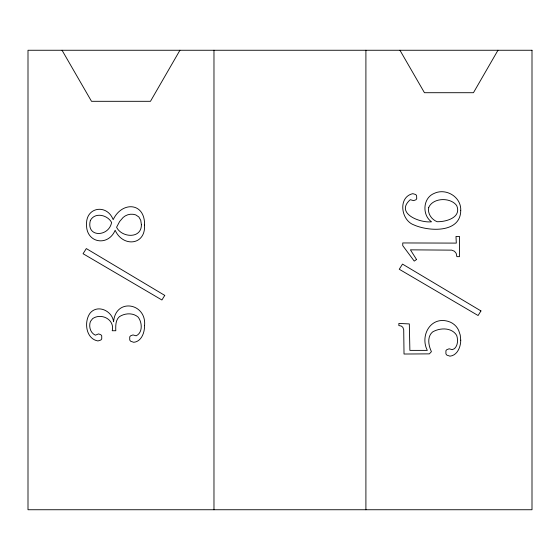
<?xml version="1.0" encoding="UTF-8"?>
<svg xmlns="http://www.w3.org/2000/svg" width="560" height="560" viewBox="0 0 560 560"><rect width="100%" height="100%" fill="white"/><g stroke="black" fill="none" stroke-linecap="round" stroke-linejoin="round"><path stroke-width="0.84" d="M179.935 50.26L150.465 101.311L91.511 101.311L62.034 50.26M497.966 50.26L473.459 92.708L424.445 92.708L399.945 50.26M365.904 50.26L365.904 509.74M213.976 50.26L213.976 509.74M144.557 225.12C145.663 245.504 122.808 247.387 115.157 230.272C107.996 247.107 85.855 242.872 86.555 224.406C85.841 206.899 107.051 203.672 113.176 219.653C121.954 201.082 145.138 202.223 144.557 225.12M144.557 325.584C144.669 332.388 141.596 341.495 133.777 342.3L130.69 341.271L129.738 340.046L129.717 336.854L130.606 335.804L132.986 334.936L136.157 335.804C142.989 332.605 142.184 322.259 138.138 317.107C132.958 312.557 124.894 313.068 119.357 316.708C115.43 320.138 115.64 325.948 115.794 330.736L112.231 330.736C114.947 319.571 101.402 312.606 92.659 318.612L90.398 321.503C88.627 326.48 90.279 332.899 95.354 335.174L98.602 333.9L100.898 334.775L101.731 335.867L101.731 338.877L100.898 340.004L97.965 340.956C85.925 338.919 83.776 321.979 89.964 313.306C97.398 303.933 112.273 310.73 113.575 321.783C115.64 297.458 146.783 303.114 144.557 325.584M460.74 210.308C460.733 233.555 428.372 231.441 413.742 224.847C400.89 220.199 397.782 196.994 412.811 193.669L415.744 194.537L416.591 195.608L416.731 198.66L415.982 199.766L413.602 200.641L410.277 199.689C394.8 213.213 419.832 223.153 431.508 221.795C421.89 215.054 422.856 197.918 434.126 193.431C445.928 187.726 461.286 196.917 460.74 210.308M460.74 340.165C460.754 346.78 457.464 355.383 449.967 356.167L446.88 355.138L445.928 353.906L445.907 350.721L446.796 349.671L449.176 348.796L452.263 349.671L454.58 348.6C458.003 345.121 458.115 339.787 456.68 335.391C451.738 327.271 439.922 327.607 432.558 331.982C426.86 336.847 428.519 345.674 431.431 351.652L429.366 353.871L404.019 354.025L403.718 329.742L402.829 327.327L401.24 326.018L398.867 325.584L398.867 323.442L409.325 323.918L409.878 350.385L427.308 350.385C419.825 335.72 430.528 316.183 448.084 321.342A16.527 16.527 0 0 1 458.689 330.414L460.229 335.069L460.74 340.165M428.722 207.445C427.343 213.493 431.557 219.583 437.136 221.711C445.977 221.935 461.797 217.609 456.701 205.59C450.632 197.162 433.076 197.491 428.722 207.445M141.386 224.728C141.582 239.085 121.667 237.769 116.585 227.262L119.609 221.543L123.123 217.455A12.649 12.649 0 0 1 135.737 214.886L138.852 216.958L140.749 220.29L141.386 224.728M90.321 220.584C85.967 237.839 109.032 237.104 111.594 222.425C107.513 214.879 94.731 211.834 90.321 220.584M164.759 295.4L161.903 299.992L83.069 253.722L86.317 248.577L164.759 295.4M480.949 310.926L478.093 315.518L399.259 269.255L402.507 264.103L480.949 310.926M416.535 259.504L414.239 261.093L402.745 245.644L402.745 242.949L456.309 243.103L455.987 236.453L459.473 236.453L459.473 256.655L456.862 256.655L456.19 253.365L454.482 251.265L451.71 250.138L410.431 249.844L416.535 259.504M532 50.26L28 50.26L28 509.74L532 509.74L532 50.26"/></g></svg>
